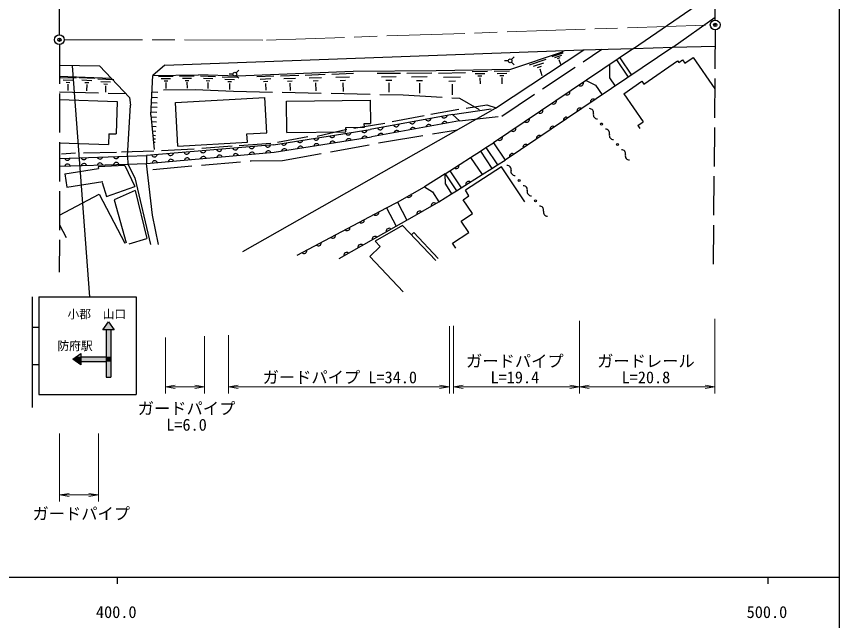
# Model space of a CAD drawing. Units: millimetres, scale not verified. Extents: x 40000 to 680000, y 20000 to 380000.
# Drawn here: x 452508 to 579000, y 198357 to 291142 of the extents above; entities that cross this region are included whole.
import ezdxf
from ezdxf.enums import TextEntityAlignment as Align

# ---------------------------------------------------------------- set-up
doc = ezdxf.new("R2010")
doc.units = ezdxf.units.MM
doc.header["$LTSCALE"] = 1000
doc.header["$PDMODE"] = 32
doc.header["$PDSIZE"] = 500
doc.linetypes.add('CHAIN', pattern=[18.5, 12, -1.5, 3.5, -1.5])
doc.linetypes.add('DASHED', pattern=[7.5, 6, -1.5])
for name, color, linetype, lineweight in [('M-BGD', 7, 'Continuous', 25), ('M-BGD-EXST', 7, 'Continuous', 25), ('M-BMK', 2, 'CHAIN', 13), ('M-BMK-SRVR', 3, 'Continuous', 25), ('M-STR-HTXT', 7, 'Continuous', 13), ('M-STR-STR1', 1, 'Continuous', 25), ('M-STR-STRC', 7, 'Continuous', 25), ('M-TTL-BAND', 7, 'Continuous', 25)]:
    doc.layers.add(name, color=color, linetype=linetype, lineweight=lineweight)
doc.layers.add('M-OTRS', color=6, linetype='Continuous')
doc.styles.add('ＭＳ ゴシック', font='')
doc.styles.get('ＭＳ ゴシック').set_extended_font_data('MS Gothic')

# ---------------------------------------------------------------- blocks, each defined once
blk = doc.blocks.new('open_arrow')
at = {"color": 0, "linetype": 'Continuous', "lineweight": -2}
blk.add_lwpolyline([(7.5, 1.25), (0, 0), (7.5, -1.25)], dxfattribs=at)

msp = doc.modelspace()

# ---------------------------------------------------------------- hatches: boundary and pattern name
at = {"layer": 'M-STR-STRC'}
for points in [[(466655, 244258), (467530, 243008), (467030, 243008), (466280, 243008), (465780, 243008)], [(466280, 243008), (467030, 243008), (467030, 238883), (466280, 238883)], [(462405, 239383), (462405, 238883), (462405, 238133), (462405, 237633), (461155, 238508)], [(461155, 238508), (461690, 238883), (462405, 238883), (462405, 238133), (462405, 237633)], [(462405, 238883), (466280, 238883), (466280, 238133), (462405, 238133)], [(466280, 238883), (467030, 238883), (467030, 238133), (466280, 238133)], [(466280, 238133), (467030, 238133), (467030, 235758), (466280, 235758)]]:
    msp.add_hatch(color=256, dxfattribs=at).paths.add_polyline_path(points)

# ---------------------------------------------------------------- linework, layer by layer
at = {"layer": 'M-BGD', "linetype": 'DASHED'}
for p, q in [((459107, 288316), (459274, 324053)), ((559889, 290598), (559833, 322556)), ((559884, 289098), (559595, 253120)), ((459103, 286816), (459096, 251885)), ((527126, 275853), (542453, 286100)), ((459102, 279555), (469337, 279293)), ((475126, 279869), (479963, 279935)), ((479963, 279935), (485859, 279659)), ((485859, 279659), (511946, 279105)), ((511946, 279105), (520614, 278602)), ((520614, 278602), (523639, 276877)), ((519516, 276083), (526143, 277043)), ((520590, 275110), (527126, 275853)), ((509059, 271881), (520285, 273725)), ((493411, 269018), (509059, 271881)), ((524660, 270996), (525801, 271727)), ((469572, 269672), (472469, 269767)), ((522298, 269474), (523809, 270448)), ((469611, 268479), (472508, 268574)), ((473476, 267659), (488588, 268984)), ((488588, 268984), (493411, 269018)), ((526443, 268346), (527592, 269065)), ((518389, 266956), (515197, 264985)), ((518389, 266956), (519104, 267417)), ((524066, 266846), (525588, 267806)), ((520142, 264371), (520861, 264825)), ((517409, 262647), (519355, 263875)), ((509355, 261738), (511047, 262638)), ((510847, 258934), (512514, 259878))]:
    msp.add_line(p, q, dxfattribs=at)
at = {"layer": 'M-BGD'}
for p, q in [((475307, 283679), (539570, 286018)), ((547361, 286238), (525801, 271727)), ((526143, 277043), (539711, 286023)), ((553359, 286408), (527592, 269065)), ((539570, 286018), (547361, 286238)), ((553359, 286408), (559864, 286591)), ((536523, 285700), (528416, 282979)), ((536494, 285499), (534781, 284924)), ((536259, 285135), (535188, 284775)), ((536024, 284770), (535596, 284626)), ((545213, 284793), (547005, 282131)), ((555229, 283971), (556486, 284841)), ((556486, 284841), (559811, 280037)), ((459102, 283670), (465291, 283585)), ((465291, 283585), (469898, 278698)), ((475307, 283679), (473472, 282079)), ((475307, 283679), (473472, 282079)), ((533860, 284524), (531326, 283674)), ((533512, 283985), (531929, 283453)), ((533165, 283445), (532531, 283233)), ((535867, 284527), (536097, 283841)), ((543661, 283748), (543669, 281702)), ((544731, 284468), (546522, 281806)), ((548913, 280756), (554106, 284351)), ((554106, 284351), (554295, 284077)), ((554295, 284077), (554877, 284479)), ((554877, 284479), (555229, 283971)), ((473168, 276001), (473472, 282079)), ((473472, 282079), (480469, 282202)), ((486468, 281990), (480469, 282202)), ((504279, 282692), (486468, 281990)), ((495894, 282078), (493063, 281966)), ((499966, 282214), (496895, 282093)), ((504292, 282359), (500966, 282228)), ((517011, 282817), (504279, 282692)), ((511514, 282404), (507920, 282368)), ((516348, 282427), (512514, 282389)), ((528416, 282979), (517011, 282817)), ((521535, 282463), (517350, 282403)), ((524910, 282692), (522532, 282658)), ((524469, 282329), (522983, 282308)), ((528289, 282740), (525909, 282706)), ((527848, 282376), (526361, 282355)), ((532933, 283086), (533273, 282072)), ((459077, 281990), (467088, 281678)), ((461665, 281647), (459253, 281741)), ((461199, 281303), (459691, 281362)), ((460732, 280959), (460129, 280982)), ((464548, 281619), (462135, 281713)), ((464081, 281275), (462573, 281334)), ((463615, 280931), (463011, 280954)), ((467449, 281403), (465036, 281496)), ((466982, 281058), (465474, 281117)), ((476574, 281910), (474334, 281870)), ((476160, 281566), (474760, 281541)), ((475746, 281223), (475186, 281213)), ((475470, 280994), (475486, 280098)), ((479827, 281966), (477574, 281926)), ((479410, 281620), (478002, 281595)), ((478994, 281275), (478431, 281265)), ((478716, 281045), (478732, 280144)), ((483119, 281878), (480814, 281959)), ((482674, 281547), (481234, 281598)), ((482230, 281217), (481654, 281238)), ((481934, 280997), (481901, 280075)), ((486460, 281756), (484118, 281839)), ((486008, 281420), (484545, 281472)), ((485557, 281084), (484971, 281105)), ((485256, 280860), (485223, 279923)), ((492063, 281949), (489457, 281847)), ((491590, 281539), (489961, 281475)), ((491117, 281129), (490465, 281103)), ((490801, 280856), (490842, 279813)), ((495380, 281632), (493611, 281562)), ((494866, 281186), (494158, 281159)), ((494523, 280889), (494568, 279757)), ((499408, 281731), (497489, 281655)), ((498850, 281247), (498083, 281217)), ((498479, 280925), (498527, 279697)), ((503688, 281836), (501609, 281754)), ((503084, 281312), (502252, 281279)), ((502681, 280963), (502734, 279633)), ((510846, 281858), (508599, 281836)), ((510177, 281312), (509279, 281303)), ((509731, 280948), (509746, 279511)), ((515635, 281845), (513239, 281822)), ((514922, 281263), (513963, 281254)), ((514446, 280875), (514461, 279342)), ((520759, 281824), (518143, 281787)), ((519983, 281185), (518937, 281170)), ((524028, 281966), (523434, 281957)), ((523734, 281724), (523748, 280773)), ((527407, 282013), (526812, 282005)), ((527113, 281771), (527126, 280819)), ((540059, 281324), (541505, 280576)), ((543669, 281702), (544511, 280452)), ((545841, 279264), (548616, 281186)), ((548616, 281186), (548913, 280756)), ((460421, 280729), (460384, 279764)), ((463304, 280701), (463266, 279736)), ((466516, 280714), (465912, 280737)), ((466205, 280484), (466167, 279519)), ((473346, 279554), (474232, 279510)), ((519466, 280759), (519490, 279085)), ((541505, 280576), (542500, 279098)), ((459101, 278406), (467992, 278090)), ((469898, 278698), (470027, 277543)), ((473306, 278753), (474192, 278708)), ((476937, 277921), (490656, 278706)), ((490965, 273292), (490656, 278706)), ((493990, 278158), (506889, 278296)), ((506889, 278296), (506927, 274693)), ((545841, 279264), (548828, 274950)), ((467992, 278090), (467814, 273090)), ((469572, 269672), (470027, 277543)), ((473230, 277242), (474116, 277197)), ((473265, 277936), (474151, 277892)), ((477320, 271229), (476937, 277921)), ((487299, 255043), (526143, 277043)), ((494041, 273336), (493990, 278158)), ((521642, 277057), (524819, 277552)), ((524819, 277552), (526250, 277114)), ((473168, 276001), (473690, 270690)), ((473193, 276491), (474079, 276446)), ((519516, 276083), (506885, 273764)), ((510240, 274991), (515154, 275907)), ((516168, 276126), (520498, 276880)), ((520590, 275110), (519516, 276083)), ((473194, 275743), (474042, 275700)), ((473267, 274997), (474005, 274960)), ((504344, 273984), (509136, 274773)), ((505966, 274683), (506927, 274693)), ((505971, 274134), (505966, 274683)), ((520590, 275110), (507078, 272629)), ((548008, 274383), (548828, 274950)), ((473338, 274272), (473969, 274240)), ((473409, 273552), (473933, 273526)), ((487919, 273118), (490965, 273292)), ((491985, 271433), (506885, 273764)), ((494041, 273336), (503140, 273434)), ((498723, 272781), (503259, 273807)), ((503132, 274104), (505971, 274134)), ((503140, 273434), (503132, 274104)), ((548008, 274383), (548310, 273946)), ((466707, 273129), (466648, 271476)), ((466707, 273129), (467814, 273090)), ((473473, 272903), (473901, 272882)), ((473526, 272363), (473874, 272345)), ((487992, 271840), (487919, 273118)), ((492123, 270289), (507078, 272629)), ((492649, 271835), (497303, 272683)), ((459100, 271744), (466648, 271476)), ((491985, 271433), (472469, 269767)), ((473578, 271829), (473847, 271816)), ((474794, 270547), (479825, 270806)), ((477320, 271229), (487992, 271840)), ((480975, 270921), (485661, 271251)), ((486711, 271323), (491584, 271697)), ((523809, 270448), (524660, 270996)), ((524660, 270996), (526443, 268346)), ((525801, 271727), (527592, 269065)), ((459100, 269328), (469572, 269672)), ((459417, 270038), (461605, 270180)), ((462836, 270203), (467864, 270310)), ((468645, 270345), (473637, 270487)), ((469572, 269672), (469611, 268479)), ((472469, 269767), (472508, 268574)), ((472508, 268574), (492123, 270289)), ((519104, 267417), (522298, 269474)), ((522298, 269474), (524066, 266846)), ((523809, 270448), (525588, 267806)), ((459099, 268134), (469611, 268479)), ((469187, 268251), (465081, 268067)), ((469187, 268251), (470692, 265044)), ((469611, 268479), (470690, 266341)), ((473407, 260640), (472508, 268574)), ((525588, 267806), (526443, 268346)), ((459927, 266968), (465125, 267785)), ((459927, 266968), (460250, 264915)), ((465081, 268067), (465125, 267785)), ((518426, 265404), (518389, 266956)), ((518389, 266956), (520142, 264371)), ((519104, 267417), (520861, 264825)), ((527056, 268060), (521499, 264438)), ((530655, 262648), (527056, 268060)), ((460250, 264915), (465800, 265788)), ((465690, 265636), (466365, 263488)), ((470690, 266341), (473104, 256131)), ((520861, 264825), (524066, 266846)), ((466365, 263488), (470692, 265044)), ((470754, 264391), (467511, 262962)), ((470754, 264391), (472544, 257054)), ((511047, 262638), (515197, 264985)), ((515197, 264985), (516460, 264210)), ((518426, 265404), (519355, 263875)), ((519355, 263875), (520142, 264371)), ((522054, 263603), (521499, 264438)), ((459098, 260610), (465210, 263836)), ((465210, 263836), (469184, 256309)), ((516460, 264210), (517409, 262647)), ((521152, 263003), (522054, 263603)), ((467511, 262962), (469381, 256357)), ((511047, 262638), (512514, 259878)), ((512585, 259918), (517409, 262647)), ((522576, 260862), (521152, 263003)), ((474318, 256124), (473407, 260640)), ((495666, 254458), (509355, 261738)), ((509355, 261738), (510847, 258934)), ((520850, 259714), (522576, 260862)), ((522017, 257959), (520850, 259714)), ((459098, 259154), (460143, 257173)), ((502091, 253975), (510847, 258934)), ((511844, 259052), (507658, 256640)), ((511844, 259052), (516972, 253651)), ((469849, 256234), (472544, 257054)), ((513212, 257611), (513558, 257940)), ((513558, 257940), (517318, 253980)), ((519532, 256307), (522017, 257959)), ((506793, 254283), (508425, 255832)), ((507658, 256640), (508425, 255832)), ((520019, 255575), (519532, 256307)), ((506793, 254283), (511934, 248868))]:
    msp.add_line(p, q, dxfattribs=at)
for centre in [(542407, 274622), (544865, 271466), (529761, 265932), (532259, 262809)]:
    msp.add_circle(centre, 150, dxfattribs=at)
for centre, radius, start, end in [((539204, 280916), 439, 232.43566, 15.45121), ((537130, 279520), 439, 232.43566, 15.45121), ((541151, 278023), 439, 52.43566, 195.45121), ((535056, 278124), 439, 232.43566, 15.45121), ((539077, 276627), 439, 52.43566, 195.45121), ((518251, 275992), 439, 208.89598, 351.91153), ((532982, 276728), 439, 232.43566, 15.45121), ((540576, 276364), 625, 344.77177, 91.03197), ((541782, 276036), 625, 164.77177, 271.03197), ((510874, 274638), 439, 208.89598, 351.91153), ((513333, 275089), 439, 208.89598, 351.91153), ((515792, 275541), 439, 208.89598, 351.91153), ((515880, 274103), 439, 28.89598, 171.91153), ((518339, 274555), 439, 28.89598, 171.91153), ((530908, 275332), 439, 232.43566, 15.45121), ((537003, 275231), 439, 52.43566, 195.45121), ((503486, 273373), 439, 207.38277, 350.39832), ((505956, 273759), 439, 207.38277, 350.39832), ((508416, 274186), 439, 208.89598, 351.91153), ((510962, 273200), 439, 28.89598, 171.91153), ((513421, 273652), 439, 28.89598, 171.91153), ((528834, 273936), 439, 232.43566, 15.45121), ((534929, 273835), 439, 52.43566, 195.45121), ((543033, 273208), 625, 344.77177, 91.03197), ((496076, 272214), 439, 207.38277, 350.39832), ((498546, 272600), 439, 207.38277, 350.39832), ((501016, 272987), 439, 207.38277, 350.39832), ((501096, 271552), 439, 27.38277, 170.39832), ((503566, 271938), 439, 27.38277, 170.39832), ((506036, 272325), 439, 27.38277, 170.39832), ((508503, 272749), 439, 28.89598, 171.91153), ((526760, 272540), 439, 232.43566, 15.45121), ((532855, 272439), 439, 52.43566, 195.45121), ((544239, 272880), 625, 164.77177, 271.03197), ((483666, 270863), 439, 203.37056, 346.38611), ((486157, 271075), 439, 203.37056, 346.38611), ((488648, 271288), 439, 203.37056, 346.38611), ((491139, 271500), 439, 203.37056, 346.38611), ((493606, 271828), 439, 207.38277, 350.39832), ((493686, 270393), 439, 27.38277, 170.39832), ((496156, 270779), 439, 27.38277, 170.39832), ((498626, 271166), 439, 27.38277, 170.39832), ((530781, 271043), 439, 52.43566, 195.45121), ((462843, 269590), 439, 200.37412, 343.38967), ((465342, 269672), 439, 200.37412, 343.38967), ((467840, 269754), 439, 200.37412, 343.38967), ((473702, 270012), 439, 203.37056, 346.38611), ((476193, 270225), 439, 203.37056, 346.38611), ((478684, 270437), 439, 203.37056, 346.38611), ((481175, 270650), 439, 203.37056, 346.38611), ((481237, 269198), 439, 23.48911, 166.50466), ((483727, 269416), 439, 23.48911, 166.50466), ((486218, 269633), 439, 23.48911, 166.50466), ((488708, 269851), 439, 23.48911, 166.50466), ((491199, 270069), 439, 23.48911, 166.50466), ((528707, 269647), 439, 52.43566, 195.45121), ((545490, 270052), 625, 344.77177, 91.03197), ((546696, 269723), 625, 164.77177, 271.03197), ((460344, 269508), 439, 200.37412, 343.38967), ((460353, 268036), 439, 20.37412, 163.38967), ((462852, 268118), 439, 20.37412, 163.38967), ((465351, 268200), 439, 20.37412, 163.38967), ((467849, 268282), 439, 20.37412, 163.38967), ((473765, 268545), 439, 23.48911, 166.50466), ((476256, 268762), 439, 23.48911, 166.50466), ((478746, 268980), 439, 23.48911, 166.50466), ((520080, 268211), 439, 231.28132, 14.29687), ((527906, 267650), 625, 345.52971, 91.78991), ((529116, 267338), 625, 165.52971, 271.78991), ((521993, 265374), 439, 50.7352, 193.75075), ((530405, 264527), 625, 345.52971, 91.78991), ((531615, 264214), 625, 165.52971, 271.78991), ((512809, 263796), 439, 228.20306, 10.78754), ((516672, 262081), 439, 46.73359, 192.257), ((532904, 261403), 625, 345.52971, 91.78991), ((507741, 261037), 439, 226.49813, 9.51368), ((514466, 260824), 439, 47.83413, 191.15646), ((534114, 261091), 625, 165.52971, 271.78991), ((505533, 259863), 439, 226.49813, 9.51368), ((503326, 258689), 439, 226.49813, 9.51368), ((509773, 258166), 439, 48.01821, 191.03376), ((501119, 257515), 439, 226.49813, 9.51368), ((507598, 256934), 439, 48.01821, 191.03376), ((498912, 256342), 439, 226.49813, 9.51368), ((505422, 255701), 439, 48.01821, 191.03376), ((496704, 255168), 439, 226.49813, 9.51368), ((503247, 254469), 439, 48.01821, 191.03376)]:
    msp.add_arc(centre, radius, start, end, dxfattribs=at)
at = {"layer": 'M-BGD-EXST'}
for p, q in [((528574, 284527), (528979, 284932)), ((528085, 284324), (527512, 284324)), ((528574, 284122), (528979, 283717)), ((485786, 282283), (485213, 282283)), ((486275, 282485), (486680, 282891)), ((486275, 282080), (486680, 281675))]:
    msp.add_line(p, q, dxfattribs=at)
for centre in [(528371, 284324), (486072, 282283)]:
    msp.add_circle(centre, 286, dxfattribs=at)
at = {"layer": 'M-BMK'}
for p, q in [((490928, 287525), (559141, 289822)), ((459853, 287565), (490928, 287525))]:
    msp.add_line(p, q, dxfattribs=at)
at = {"layer": 'M-BMK-SRVR'}
for centre in [(559890, 289848), (459103, 287566)]:
    msp.add_circle(centre, 750, dxfattribs=at)
at = {"layer": 'M-OTRS'}
for p in [(559890, 289848), (459103, 287566)]:
    msp.add_point(p, dxfattribs=at)
at = {"layer": 'M-STR-HTXT'}
for p, q in [((539046, 244385), (539046, 233246)), ((559830, 244690), (559830, 233246)), ((519045, 243595), (519045, 233246)), ((519661, 243621), (519661, 233246)), ((475414, 241852), (475414, 233246)), ((481411, 242060), (481411, 233246)), ((485074, 242187), (485074, 233246)), ((475414, 234246), (481411, 234246)), ((485074, 234246), (519045, 234246)), ((519661, 234246), (539046, 234246)), ((539046, 234246), (559830, 234246)), ((459102, 227071), (459102, 216645)), ((465108, 227092), (465108, 216645)), ((459102, 217645), (465108, 217645))]:
    msp.add_line(p, q, dxfattribs=at)
at = {"layer": 'M-STR-STR1'}
for p, q in [((547361, 286238), (559882, 294839)), ((553359, 286408), (559888, 291029)), ((547361, 286238), (553359, 286408))]:
    msp.add_line(p, q, dxfattribs=at)
at = {"layer": 'M-STR-STRC'}
for p, q in [((463768, 248057), (461142, 283547)), ((454923, 248057), (454923, 231057)), ((455923, 248057), (455923, 233057)), ((455923, 248057), (470923, 248057)), ((470923, 248057), (470923, 233057)), ((465780, 243008), (466655, 244258)), ((466655, 244258), (467530, 243008)), ((454923, 243432), (455923, 243432)), ((467530, 243008), (465780, 243008)), ((466280, 243008), (466280, 235758)), ((467030, 243008), (467030, 235758)), ((461155, 238508), (462405, 239383)), ((462405, 239383), (462405, 237633)), ((462405, 237633), (461155, 238508)), ((462405, 238883), (466280, 238883)), ((462405, 238133), (466280, 238133)), ((454923, 237682), (455923, 237682)), ((466280, 235758), (467030, 235758)), ((455923, 233057), (470923, 233057))]:
    msp.add_line(p, q, dxfattribs=at)
at = {"layer": 'M-TTL-BAND'}
for p, q in [((579000, 20000), (579000, 370000)), ((40000, 205000), (579000, 205000)), ((468000, 205000), (468000, 204000)), ((568000, 205000), (568000, 204000))]:
    msp.add_line(p, q, dxfattribs=at)

# ---------------------------------------------------------------- block references
at = {"layer": 'M-STR-HTXT', "xscale": 200, "yscale": 200}
for p in [(475414, 234246), (485074, 234246), (519661, 234246), (539046, 234246), (459102, 217645)]:
    msp.add_blockref('open_arrow', p, dxfattribs=at)
at = {"layer": 'M-STR-HTXT', "xscale": 200, "yscale": 200, "rotation": 180}
for p in [(481411, 234246), (519045, 234246), (539046, 234246), (559830, 234246), (465108, 217645)]:
    msp.add_blockref('open_arrow', p, dxfattribs=at)

# ---------------------------------------------------------------- texts
at = {"layer": 'M-STR-HTXT', "style": 'ＭＳ ゴシック'}
for s, p in [('ガードパイプ', (529104, 236746)), ('ガードレール', (549248, 236746)), ('ガードパイプ L=34.0', (502203, 234246)), ('L=19.4', (529104, 234246)), ('L=20.8', (549248, 234246)), ('ガードパイプ', (478644, 229465)), ('L=6.0', (478644, 226965)), ('ガードパイプ', (462467, 213306))]:
    msp.add_text(s, height=1833, dxfattribs=at).set_placement(p, align=Align.BOTTOM_CENTER)
at = {"layer": 'M-STR-STRC', "style": 'ＭＳ ゴシック'}
for s, p in [('小郡\u3000山口', (469355, 244358)), ('防府駅', (464205, 239483))]:
    msp.add_text(s, height=1320, dxfattribs=at).set_placement(p, align=Align.BOTTOM_RIGHT)
at = {"layer": 'M-TTL-BAND', "style": 'ＭＳ ゴシック'}
for s, p in [('400.0', (467844, 198195)), ('500.0', (567844, 198195))]:
    msp.add_text(s, height=1833, dxfattribs=at).set_placement(p, align=Align.BOTTOM_CENTER)

doc.saveas('drawing.dxf')
